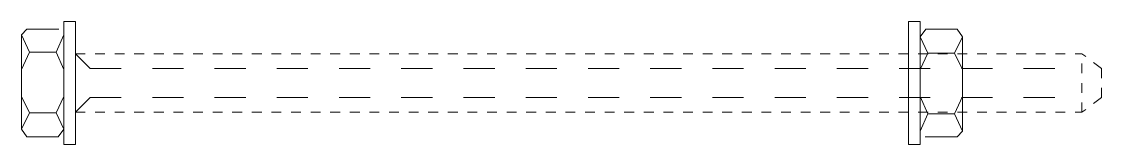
# Model space of a CAD drawing. Header units: metres. Extents: x -6 to 105, y -6 to 6.
import ezdxf

# ---------------------------------------------------------------- set-up
doc = ezdxf.new("R2010")
doc.units = ezdxf.units.M
doc.linetypes.add('Dash', pattern=[6.35, 3.175, -3.175])
doc.linetypes.add('Streep 1_1', pattern=[2, 1, -1])
doc.layers.add('A-DETL-GENF', color=92, linetype='Continuous', lineweight=18)
doc.layers.add('A-DETL-GENF-HDLN', color=1, linetype='Dash', lineweight=18)

# ---------------------------------------------------------------- blocks, each defined once
blk = doc.blocks.new('00 bout_moer - M6-3635668-00_0 Basismaterialen')
at = {"layer": 'A-DETL-GENF'}
for p, q in [((-1.18, 0), (-1.18, 6.29)), ((-1.18, 6.29), (0, 6.29)), ((0, 6.29), (0, -6.29)), ((85, -6.29), (85, 6.29)), ((85, 6.29), (86.18, 6.29)), ((86.18, 6.29), (86.18, 0)), ((-5.5, 4.91), (-4.96, 5.5)), ((-5.5, 4.91), (-4.71, 3.14)), ((-5.5, -4.71), (-5.5, 4.91)), ((-4.96, 5.5), (-1.69, 5.5)), ((-1.96, 3.14), (-1.18, 4.91)), ((-1.18, 4.91), (-1.18, 0)), ((86.18, 4.71), (86.76, 5.5)), ((86.18, 0), (86.18, 4.71)), ((86.18, 4.71), (86.96, 3.04)), ((86.76, 5.5), (89.98, 5.5)), ((89.71, 3.04), (90.5, 4.71)), ((89.98, 5.5), (90.5, 4.71)), ((90.5, 4.71), (90.5, -4.91)), ((-4.71, 3.14), (-5.5, 1.37)), ((-4.71, 3.14), (-1.96, 3.14)), ((-1.18, 1.37), (-1.96, 3.14)), ((86.96, 3.04), (86.18, 1.37)), ((89.71, 3.04), (86.96, 3.04)), ((90.5, 1.37), (89.71, 3.04)), ((-5.5, 1.37), (-5.5, -1.38)), ((-1.18, -1.38), (-1.18, 1.37)), ((86.18, 1.37), (86.18, -1.38)), ((90.5, -1.38), (90.5, 1.37)), ((-1.18, -6.29), (-1.18, 0)), ((-1.18, 0), (-1.18, -4.71)), ((86.18, -4.91), (86.18, 0)), ((86.18, 0), (86.18, -6.29)), ((-5.5, -1.38), (-4.71, -3.04)), ((-1.96, -3.04), (-1.18, -1.38)), ((86.18, -1.38), (86.96, -3.14)), ((89.71, -3.14), (90.5, -1.38)), ((-4.71, -3.04), (-5.5, -4.71)), ((-4.71, -3.04), (-1.96, -3.04)), ((-1.18, -4.71), (-1.96, -3.04)), ((86.96, -3.14), (86.18, -4.91)), ((89.71, -3.14), (86.96, -3.14)), ((90.5, -4.91), (89.71, -3.14)), ((-4.98, -5.5), (-5.5, -4.71)), ((-1.76, -5.5), (-4.98, -5.5)), ((-1.18, -4.71), (-1.76, -5.5)), ((89.96, -5.5), (86.69, -5.5)), ((90.5, -4.91), (89.96, -5.5)), ((0, -6.29), (-1.18, -6.29)), ((86.18, -6.29), (85, -6.29))]:
    blk.add_line(p, q, dxfattribs=at)
at = {"layer": 'A-DETL-GENF', "linetype": 'Streep 1_1', "lineweight": 13}
for p, q in [((0, 3), (102.69, 3)), ((104.69, 1.5), (102.69, 3)), ((102.69, -3), (102.69, 3)), ((104.69, 1.5), (104.69, -1.5)), ((104.69, -1.5), (102.69, -3)), ((0, -3), (102.69, -3))]:
    blk.add_line(p, q, dxfattribs=at)
at = {"layer": 'A-DETL-GENF-HDLN'}
for p, q in [((0, 3), (1.5, 1.5)), ((0, 3), (0, -3)), ((1.5, 1.5), (102.69, 1.5)), ((0, -3), (1.5, -1.5)), ((1.5, -1.5), (102.69, -1.5))]:
    blk.add_line(p, q, dxfattribs=at)

msp = doc.modelspace()

# ---------------------------------------------------------------- block references
msp.add_blockref('00 bout_moer - M6-3635668-00_0 Basismaterialen', (0, 0))

doc.saveas('drawing.dxf')
